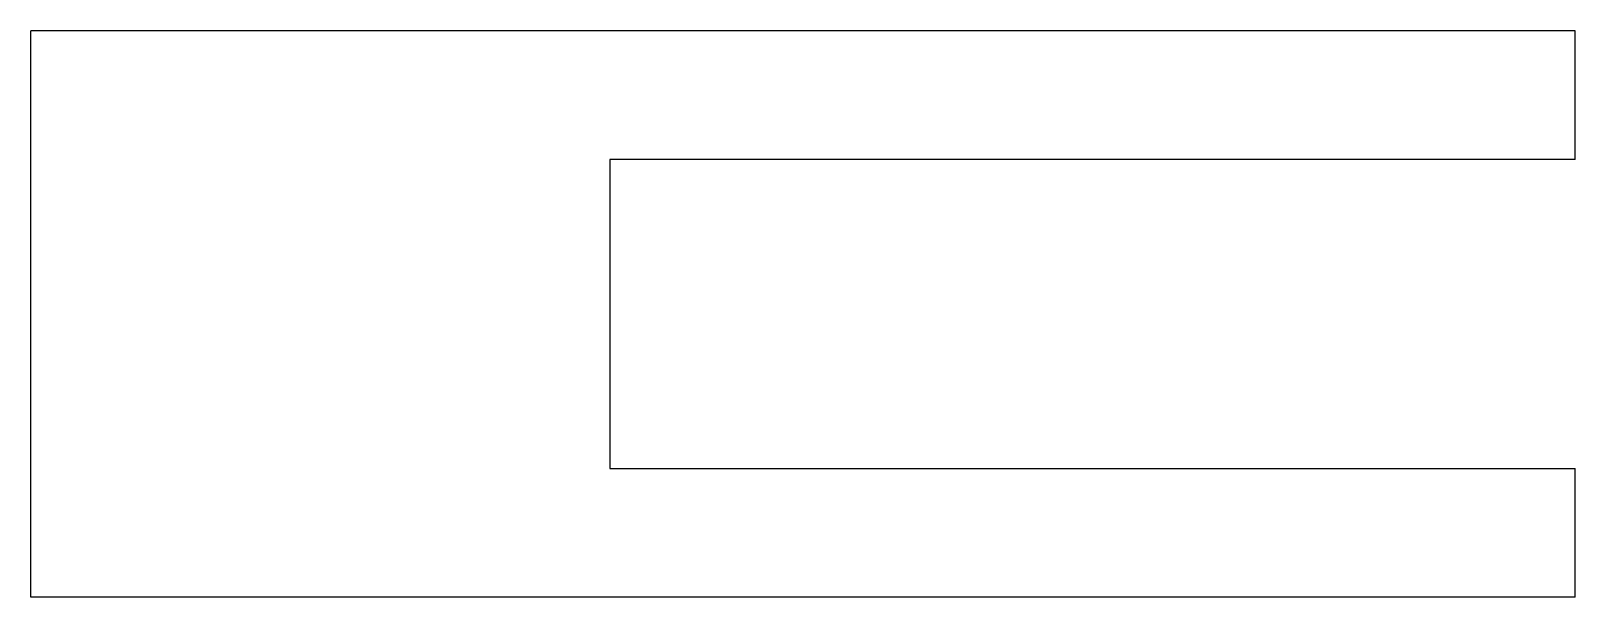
# Model space of a CAD drawing. Header units: metres. Extents: x -42.5 to 17.5, y -22 to 0.
import ezdxf

# ---------------------------------------------------------------- set-up
doc = ezdxf.new("R2010")
doc.units = ezdxf.units.M

msp = doc.modelspace()

# ---------------------------------------------------------------- linework, layer by layer
for points in [[(17.5, 0), (16.3, 0), (15.1, 0), (13.9, 0), (12.7, 0), (11.5, 0), (10.3, 0), (9.1, 0), (7.9, 0), (6.7, 0), (5.5, 0), (4.3, 0), (3.1, 0), (1.9, 0), (0.7, 0), (-0.5, 0), (-1.7, 0), (-2.9, 0), (-4.1, 0), (-5.3, 0), (-6.5, 0), (-7.7, 0), (-8.9, 0), (-10.1, 0), (-11.3, 0), (-12.5, 0), (-13.7, 0), (-14.9, 0), (-16.1, 0), (-17.3, 0), (-18.5, 0), (-19.7, 0), (-20.9, 0), (-22.1, 0), (-23.3, 0), (-24.5, 0), (-25.7, 0), (-26.9, 0), (-28.1, 0), (-29.3, 0), (-30.5, 0), (-31.7, 0), (-32.9, 0), (-34.1, 0), (-35.3, 0), (-36.5, 0), (-37.7, 0), (-38.9, 0), (-40.1, 0), (-41.3, 0), (-42.5, 0)], [(-42.5, -22), (-42.5, -21.56), (-42.5, -21.12), (-42.5, -20.68), (-42.5, -20.24), (-42.5, -19.8), (-42.5, -19.36), (-42.5, -18.92), (-42.5, -18.48), (-42.5, -18.04), (-42.5, -17.6), (-42.5, -17.16), (-42.5, -16.72), (-42.5, -16.28), (-42.5, -15.84), (-42.5, -15.4), (-42.5, -14.96), (-42.5, -14.52), (-42.5, -14.08), (-42.5, -13.64), (-42.5, -13.2), (-42.5, -12.76), (-42.5, -12.32), (-42.5, -11.88), (-42.5, -11.44), (-42.5, -11), (-42.5, -10.56), (-42.5, -10.12), (-42.5, -9.68), (-42.5, -9.24), (-42.5, -8.8), (-42.5, -8.36), (-42.5, -7.92), (-42.5, -7.48), (-42.5, -7.04), (-42.5, -6.6), (-42.5, -6.16), (-42.5, -5.72), (-42.5, -5.28), (-42.5, -4.84), (-42.5, -4.4), (-42.5, -3.96), (-42.5, -3.52), (-42.5, -3.08), (-42.5, -2.64), (-42.5, -2.2), (-42.5, -1.76), (-42.5, -1.32), (-42.5, -0.88), (-42.5, -0.44), (-42.5, 0)], [(17.5, -5), (17.5, -4.9), (17.5, -4.8), (17.5, -4.7), (17.5, -4.6), (17.5, -4.5), (17.5, -4.4), (17.5, -4.3), (17.5, -4.2), (17.5, -4.1), (17.5, -4), (17.5, -3.9), (17.5, -3.8), (17.5, -3.7), (17.5, -3.6), (17.5, -3.5), (17.5, -3.4), (17.5, -3.3), (17.5, -3.2), (17.5, -3.1), (17.5, -3), (17.5, -2.9), (17.5, -2.8), (17.5, -2.7), (17.5, -2.6), (17.5, -2.5), (17.5, -2.4), (17.5, -2.3), (17.5, -2.2), (17.5, -2.1), (17.5, -2), (17.5, -1.9), (17.5, -1.8), (17.5, -1.7), (17.5, -1.6), (17.5, -1.5), (17.5, -1.4), (17.5, -1.3), (17.5, -1.2), (17.5, -1.1), (17.5, -1), (17.5, -0.9), (17.5, -0.8), (17.5, -0.7), (17.5, -0.6), (17.5, -0.5), (17.5, -0.4), (17.5, -0.3), (17.5, -0.2), (17.5, -0.1), (17.5, 0)], [(17.5, -5), (16.75, -5), (16, -5), (15.25, -5), (14.5, -5), (13.75, -5), (13, -5), (12.25, -5), (11.5, -5), (10.75, -5), (10, -5), (9.25, -5), (8.5, -5), (7.75, -5), (7, -5), (6.25, -5), (5.5, -5), (4.75, -5), (4, -5), (3.25, -5), (2.5, -5), (1.75, -5), (1, -5), (0.25, -5), (-0.5, -5), (-1.25, -5), (-2, -5), (-2.75, -5), (-3.5, -5), (-4.25, -5), (-5, -5), (-5.75, -5), (-6.5, -5), (-7.25, -5), (-8, -5), (-8.75, -5), (-9.5, -5), (-10.25, -5), (-11, -5), (-11.75, -5), (-12.5, -5), (-13.25, -5), (-14, -5), (-14.75, -5), (-15.5, -5), (-16.25, -5), (-17, -5), (-17.75, -5), (-18.5, -5), (-19.25, -5), (-20, -5)], [(-20, -5), (-20, -5.24), (-20, -5.48), (-20, -5.72), (-20, -5.96), (-20, -6.2), (-20, -6.44), (-20, -6.68), (-20, -6.92), (-20, -7.16), (-20, -7.4), (-20, -7.64), (-20, -7.88), (-20, -8.12), (-20, -8.36), (-20, -8.6), (-20, -8.84), (-20, -9.08), (-20, -9.32), (-20, -9.56), (-20, -9.8), (-20, -10.04), (-20, -10.28), (-20, -10.52), (-20, -10.76), (-20, -11), (-20, -11.24), (-20, -11.48), (-20, -11.72), (-20, -11.96), (-20, -12.2), (-20, -12.44), (-20, -12.68), (-20, -12.92), (-20, -13.16), (-20, -13.4), (-20, -13.64), (-20, -13.88), (-20, -14.12), (-20, -14.36), (-20, -14.6), (-20, -14.84), (-20, -15.08), (-20, -15.32), (-20, -15.56), (-20, -15.8), (-20, -16.04), (-20, -16.28), (-20, -16.52), (-20, -16.76), (-20, -17)], [(-20, -17), (-19.25, -17), (-18.5, -17), (-17.75, -17), (-17, -17), (-16.25, -17), (-15.5, -17), (-14.75, -17), (-14, -17), (-13.25, -17), (-12.5, -17), (-11.75, -17), (-11, -17), (-10.25, -17), (-9.5, -17), (-8.75, -17), (-8, -17), (-7.25, -17), (-6.5, -17), (-5.75, -17), (-5, -17), (-4.25, -17), (-3.5, -17), (-2.75, -17), (-2, -17), (-1.25, -17), (-0.5, -17), (0.25, -17), (1, -17), (1.75, -17), (2.5, -17), (3.25, -17), (4, -17), (4.75, -17), (5.5, -17), (6.25, -17), (7, -17), (7.75, -17), (8.5, -17), (9.25, -17), (10, -17), (10.75, -17), (11.5, -17), (12.25, -17), (13, -17), (13.75, -17), (14.5, -17), (15.25, -17), (16, -17), (16.75, -17), (17.5, -17)], [(17.5, -22), (17.5, -21.9), (17.5, -21.8), (17.5, -21.7), (17.5, -21.6), (17.5, -21.5), (17.5, -21.4), (17.5, -21.3), (17.5, -21.2), (17.5, -21.1), (17.5, -21), (17.5, -20.9), (17.5, -20.8), (17.5, -20.7), (17.5, -20.6), (17.5, -20.5), (17.5, -20.4), (17.5, -20.3), (17.5, -20.2), (17.5, -20.1), (17.5, -20), (17.5, -19.9), (17.5, -19.8), (17.5, -19.7), (17.5, -19.6), (17.5, -19.5), (17.5, -19.4), (17.5, -19.3), (17.5, -19.2), (17.5, -19.1), (17.5, -19), (17.5, -18.9), (17.5, -18.8), (17.5, -18.7), (17.5, -18.6), (17.5, -18.5), (17.5, -18.4), (17.5, -18.3), (17.5, -18.2), (17.5, -18.1), (17.5, -18), (17.5, -17.9), (17.5, -17.8), (17.5, -17.7), (17.5, -17.6), (17.5, -17.5), (17.5, -17.4), (17.5, -17.3), (17.5, -17.2), (17.5, -17.1), (17.5, -17)], [(17.5, -22), (16.3, -22), (15.1, -22), (13.9, -22), (12.7, -22), (11.5, -22), (10.3, -22), (9.1, -22), (7.9, -22), (6.7, -22), (5.5, -22), (4.3, -22), (3.1, -22), (1.9, -22), (0.7, -22), (-0.5, -22), (-1.7, -22), (-2.9, -22), (-4.1, -22), (-5.3, -22), (-6.5, -22), (-7.7, -22), (-8.9, -22), (-10.1, -22), (-11.3, -22), (-12.5, -22), (-13.7, -22), (-14.9, -22), (-16.1, -22), (-17.3, -22), (-18.5, -22), (-19.7, -22), (-20.9, -22), (-22.1, -22), (-23.3, -22), (-24.5, -22), (-25.7, -22), (-26.9, -22), (-28.1, -22), (-29.3, -22), (-30.5, -22), (-31.7, -22), (-32.9, -22), (-34.1, -22), (-35.3, -22), (-36.5, -22), (-37.7, -22), (-38.9, -22), (-40.1, -22), (-41.3, -22), (-42.5, -22)]]:
    msp.add_lwpolyline(points)

doc.saveas('drawing.dxf')
